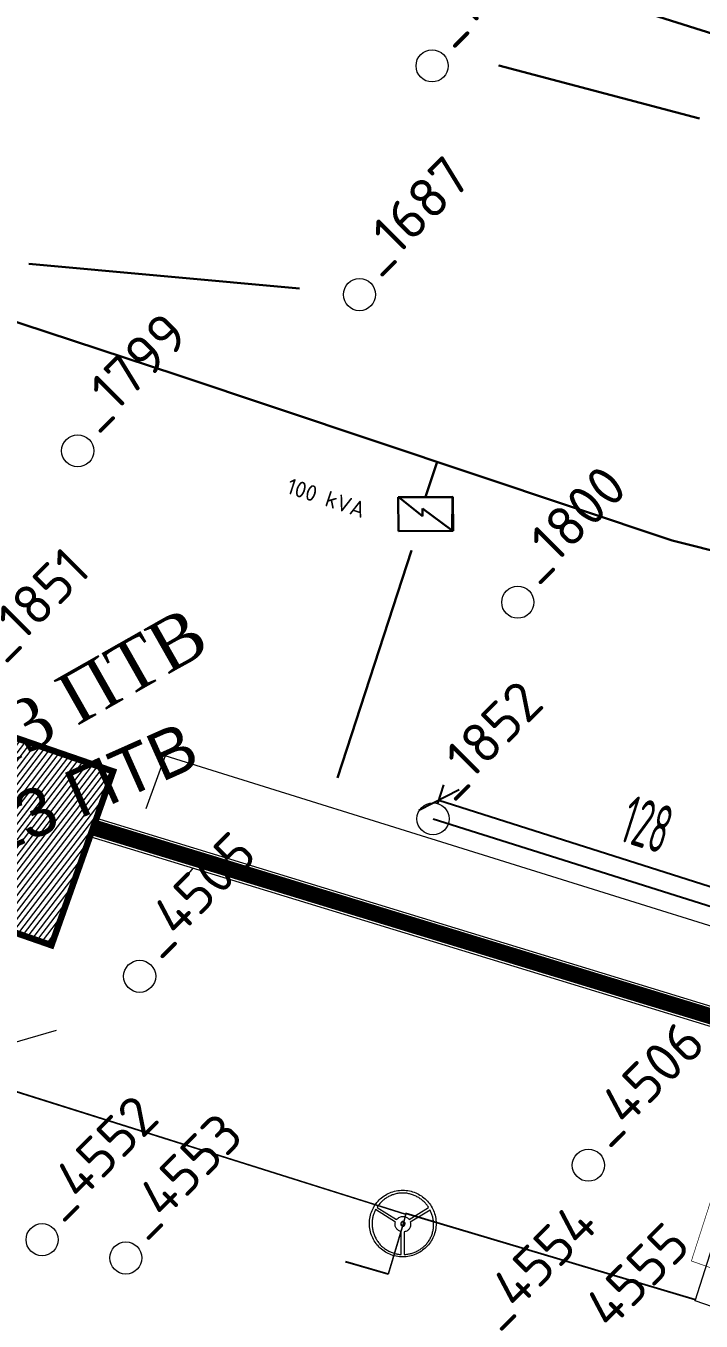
# Model space of a CAD drawing. Header units: millimetres. Extents: x 519 to 9564855, y -810 to 5021775.
# Drawn here: x 9534478.9 to 9534689.2, y 4998457.5 to 4998861.3 of the extents above; entities that cross this region are included whole.
import ezdxf

# ---------------------------------------------------------------- set-up
doc = ezdxf.new("R2010")
doc.units = ezdxf.units.MM
doc.header["$LTSCALE"] = 2
doc.header["$MEASUREMENT"] = 0
doc.header["$PDMODE"] = 2
doc.header["$PDSIZE"] = 5
doc.linetypes.add('92051501$0$GROUND2', pattern=[35, 25, -10])
doc.linetypes.add('НЕПРЕРЫВНАЯ_ЛИНИЯ', pattern=[0])
for name, color, linetype in [('0_ANNOT_Dimensions', 7, 'Continuous'), ('COMPOUND', 3, 'Continuous'), ('OilColl&Flowlines', 3, 'Continuous'), ('OLD WELLS(dr.bfr2000)', 24, 'Continuous'), ('ROAD_FIELD', 255, '92051501$0$GROUND2'), ('ROAD_GROUND', 9, 'Continuous'), ('Скважины на 2015 год', 7, 'Continuous'), ('Сущ. Нефтепровод', 3, 'НЕФТЬ')]:
    doc.layers.add(name, color=color, linetype=linetype)
for name, color, linetype, lineweight in [('SteamInjInfrastructure', 25, 'Continuous', 100), ('Электро', 1, 'Continuous', 30), ('Электроснаб', 1, 'Continuous', 18), ('Электроснабжене', 1, 'Continuous', 18)]:
    doc.layers.add(name, color=color, linetype=linetype, lineweight=lineweight)
doc.styles.add('92051501$0$STANDARD', font='simplex.shx')
doc.styles.add('Arial', font='arial.ttf', dxfattribs={"height": 30})
doc.styles.add('Elect', font='isocpeur.ttf')
doc.styles.get("Standard").update_dxf_attribs({"font": 'isocpeur.ttf', "width": 0.5})
doc.linetypes.add('STM_LINE', pattern='A,0.5,-0.2,["S",92051501$0$STANDARD,S=0.1,R=0,X=-0.1,Y=-0.05],-0.05', length=0.75)
doc.linetypes.add('WTR_LINE', pattern='A,0.5,-0.2,["W",92051501$0$STANDARD,S=0.1,R=0,X=-0.1,Y=-0.05],-0.05', length=0.75)
doc.linetypes.add('НЕФТЬ', pattern='A,20,-1.5,[1,MG,S=1,R=0,X=0,Y=-1.3],-3.5', length=25)
doc.dimstyles.new('ISO-25', dxfattribs={"dimtxt": 15, "dimasz": 10, "dimexe": 5, "dimexo": 5, "dimgap": 5, "dimtad": 1, "dimtxsty": 'Standard', "dimblk": 'OBLIQUE', "dimcen": 50, "dimadec": 0, "dimazin": 0, "dimtfac": 1, "dimtmove": 0, "dimatfit": 3, "dimfxl": 0, "dimarcsym": 0})

# ---------------------------------------------------------------- blocks, each defined once
blk = doc.blocks.new('_Oblique')
at = {"color": 0, "linetype": 'ByBlock', "lineweight": -2}
blk.add_line((-0.5, -0.5), (0.5, 0.5), dxfattribs=at)
blk = doc.blocks.new('*D112')
at = {"layer": '0_ANNOT_Dimensions', "color": 0, "lineweight": -2, "transparency": 16777216}
for p, q in [((9534607.22, 4998618.86), (9534609.09, 4998624.7)), ((9534607.56, 4998619.94), (9534729.5, 4998581)), ((9534729.15, 4998579.93), (9534731.02, 4998585.77))]:
    blk.add_line(p, q, dxfattribs=at)
at = {"layer": 'DEFPOINTS', "color": 0, "linetype": 'ByBlock', "lineweight": 25, "transparency": 16777216}
for p in [(9534605.7, 4998614.1), (9534729.5, 4998581), (9534727.63, 4998575.16)]:
    blk.add_point(p, dxfattribs=at)
at = {"layer": '0_ANNOT_Dimensions', "color": 0, "linetype": 'ByBlock', "lineweight": -2, "transparency": 16777216, "xscale": 10, "yscale": 10, "zscale": 10}
for p, rotation in [((9534607.56, 4998619.94), 162.2905505311293), ((9534729.5, 4998581), 342.2905505311293)]:
    blk.add_blockref('_Oblique', p, dxfattribs=dict(at, rotation=rotation))
at = {"layer": '0_ANNOT_Dimensions', "color": 0, "linetype": 'ByBlock', "lineweight": 25, "transparency": 16777216, "insert": (9534672.33, 4998612.38), "char_height": 15, "attachment_point": 5, "rotation": 342.2906, "bg_fill": 3, "box_fill_scale": 1.25, "bg_fill_color": 256, "bg_fill_true_color": 13158600, "bg_fill_transparency": 0}
blk.add_mtext('128', dxfattribs=at)

msp = doc.modelspace()

# ---------------------------------------------------------------- hatches: boundary and pattern name
at = {"layer": 'Скважины на 2015 год', "linetype": 'ByBlock', "lineweight": 0, "ltscale": 5}
h = msp.add_hatch(dxfattribs=at)
h.set_pattern_fill('ANSI31', color=5, scale=12, angle=7.5725136, style=0)
h.set_pattern_definition([(52.572513574, (750066.3257, -1214104.0962), (-1.19118473032, 0.9116353099), [])])
h.paths.add_polyline_path([(9534403.14153, 4998605.03822), (9534487.10983, 4998575.40235), (9534505.73475, 4998628.17296), (9534421.76645, 4998657.80883)])
h.paths.add_polyline_path([(9534424.59073, 4998592.68636), (9534529.81147, 4998652.39304), (9534512.95127, 4998682.10566), (9534407.73054, 4998622.39899)], flags=9)

# ---------------------------------------------------------------- linework, layer by layer
at = {"color": 5, "linetype": 'WTR_LINE', "lineweight": 0, "ltscale": 20, "const_width": 0.2}
msp.add_lwpolyline([(9534969.44, 4998377.69), (9534874.71, 4998409.85), (9534780.3, 4998443.01), (9534686.19, 4998476.27), (9534716.9, 4998571.67), (9534747.56, 4998666.89), (9534778.22, 4998762.12), (9534808.88, 4998857.34), (9534839.54, 4998952.57), (9534868.6, 4999045.64), (9534899.11, 4999143.64), (9534928.85, 4999239.19), (9534958.59, 4999334.74), (9534988.33, 4999430.29), (9534996.21226, 4999455.61449), (9534996.21226, 4999455.61449)], dxfattribs=at)
at = {"layer": 'COMPOUND', "lineweight": 0, "const_width": 2, "elevation": 0}
msp.add_lwpolyline([(9534506.02328, 4998628.8873), (9534486.8213, 4998574.688), (9534402.27571, 4998604.12287), (9534421.77767, 4998657.92216), (9534506.02328, 4998628.8873)], dxfattribs=at)
at = {"layer": 'OilColl&Flowlines', "lineweight": 0}
msp.add_lwpolyline([(9534915.94496, 4998498.85511), (9534920.71318, 4998507.06766), (9534839.712, 4998533.817), (9534839.715, 4998534.628), (9534522.248, 4998633.73), (9534516.2133, 4998617.23205)], dxfattribs=at)
at = {"layer": 'OLD WELLS(dr.bfr2000)', "lineweight": 0}
for centre in [(9534605.4, 4998848.8), (9534582.8, 4998777.5), (9534495, 4998728.8), (9534632.1, 4998681.6), (9534605.7, 4998614.1), (9534514.3, 4998565), (9534654.1, 4998506.1), (9534483.9, 4998482.9), (9534510, 4998477.2)]:
    msp.add_circle(centre, 5, dxfattribs=at)
at = {"layer": 'ROAD_FIELD', "color": 9, "lineweight": 0, "flags": 128}
msp.add_lwpolyline([(9534324.83782, 4998695.22615), (9534304.677, 4998652.287), (9534308.22196, 4998618.99542), (9534360.33105, 4998612.95758), (9534403.37769, 4998605.41036), (9534432.07545, 4998572.95729), (9534456.99718, 4998538.99473), (9534488.37818, 4998548.26047)], dxfattribs=at)
at = {"layer": 'ROAD_FIELD', "lineweight": 0, "flags": 128}
msp.add_lwpolyline([(9534527.42576, 4998594.39347), (9534530.98833, 4998598.75934)], dxfattribs=at)
at = {"layer": 'ROAD_GROUND', "lineweight": 0}
for points in [[(9534500.537, 4998614.355), (9534805.8618, 4998520.89779)], [(9534498.78088, 4998608.61775), (9534798.27229, 4998516.94609)]]:
    msp.add_lwpolyline(points, dxfattribs=at)
at = {"layer": 'ROAD_GROUND', "color": 8, "lineweight": 0, "const_width": 5}
msp.add_lwpolyline([(9534499.65894, 4998611.48638), (9534804.98374, 4998518.02916)], dxfattribs=at)
at = {"layer": 'SteamInjInfrastructure', "color": 6, "linetype": 'STM_LINE', "lineweight": 0, "ltscale": 15}
for p, q in [((9534687.38535, 4998463.85208, 0), (9534860.60529, 4999009.64575, 0)), ((9534597.16993, 4998490.90655), (9534321.12, 4998577.889)), ((9534597.11927, 4998490.70693, 0), (9534321.07251, 4998577.69946, 0)), ((9534590.87401, 4998496.81882), (9534591.31025, 4998497.0681)), ((9534591.31025, 4998497.0681), (9534591.75688, 4998497.29661)), ((9534591.75688, 4998497.29661), (9534592.22428, 4998497.50434)), ((9534592.22428, 4998497.50434), (9534592.69168, 4998497.69131)), ((9534592.69168, 4998497.69131), (9534593.17986, 4998497.85749)), ((9534593.17986, 4998497.85749), (9534593.66803, 4998497.99252)), ((9534593.52412, 4998497.02441, 0), (9534593.24367, 4998496.93094, 0)), ((9534593.82534, 4998497.11788, 0), (9534593.52412, 4998497.02441, 0)), ((9534593.66803, 4998497.99252), (9534594.17698, 4998498.11716)), ((9534594.11617, 4998497.19058, 0), (9534593.82534, 4998497.11788, 0)), ((9534594.41738, 4998497.25288, 0), (9534594.11617, 4998497.19058, 0)), ((9534594.17698, 4998498.11716), (9534594.68593, 4998498.20025)), ((9534594.7186, 4998497.30481, 0), (9534594.41738, 4998497.25288, 0)), ((9534594.68593, 4998498.20025), (9534595.20527, 4998498.27296)), ((9534595.01982, 4998497.35673, 0), (9534594.7186, 4998497.30481, 0)), ((9534595.33142, 4998497.38788, 0), (9534595.01982, 4998497.35673, 0)), ((9534595.20527, 4998498.27296), (9534595.73499, 4998498.31451)), ((9534595.64302, 4998497.41903, 0), (9534595.33142, 4998497.38788, 0)), ((9534595.95462, 4998497.4294, 0), (9534595.64302, 4998497.41903, 0)), ((9534595.73499, 4998498.31451), (9534596.2751, 4998498.3249)), ((9534596.26622, 4998497.43978, 0), (9534595.95462, 4998497.4294, 0)), ((9534596.57783, 4998497.42938, 0), (9534596.26622, 4998497.43978, 0)), ((9534596.2751, 4998498.3249), (9534596.80482, 4998498.31451)), ((9534596.88943, 4998497.41898, 0), (9534596.57783, 4998497.42938, 0)), ((9534596.80482, 4998498.31451), (9534597.32415, 4998498.27296)), ((9534597.20103, 4998497.38781, 0), (9534596.88943, 4998497.41898, 0)), ((9534597.50224, 4998497.35664, 0), (9534597.20103, 4998497.38781, 0)), ((9534597.32415, 4998498.27296), (9534597.84349, 4998498.20025)), ((9534597.81384, 4998497.30469, 0), (9534597.50224, 4998497.35664, 0)), ((9534598.11505, 4998497.24236, 0), (9534597.81384, 4998497.30469, 0)), ((9534597.84349, 4998498.20025), (9534598.35244, 4998498.11716)), ((9534598.41626, 4998497.18003, 0), (9534598.11505, 4998497.24236, 0)), ((9534598.35244, 4998498.11716), (9534598.851, 4998497.99252)), ((9534598.71748, 4998497.09693, 0), (9534598.41626, 4998497.18003, 0)), ((9534599.0083, 4998497.01382, 0), (9534598.71748, 4998497.09693, 0)), ((9534598.851, 4998497.99252), (9534599.33918, 4998497.85749)), ((9534599.29913, 4998496.92033, 0), (9534599.0083, 4998497.01382, 0)), ((9534599.33918, 4998497.85749), (9534599.82735, 4998497.69131)), ((9534599.82735, 4998497.69131), (9534600.29475, 4998497.50434)), ((9534600.29475, 4998497.50434), (9534600.75177, 4998497.29661)), ((9534600.75177, 4998497.29661), (9534601.1984, 4998497.0681)), ((9534601.1984, 4998497.0681), (9534601.63464, 4998496.81882)), ((9534587.13479, 4998492.88226), (9534587.38407, 4998493.3185)), ((9534587.38407, 4998493.3185), (9534587.65413, 4998493.74436)), ((9534587.65413, 4998493.74436), (9534587.94495, 4998494.14944)), ((9534587.94495, 4998494.14944), (9534588.24617, 4998494.54413)), ((9534588.24617, 4998494.54413), (9534588.57854, 4998494.91805)), ((9534588.4241, 4998493.22306, 0), (9534588.26829, 4998492.97378, 0)), ((9534588.26829, 4998492.97378, 0), (9534594.35477, 4998489.16164, 0)), ((9534588.57991, 4998493.46195, 0), (9534588.4241, 4998493.22306, 0)), ((9534588.57854, 4998494.91805), (9534588.92131, 4998495.28159)), ((9534588.7565, 4998493.69045, 0), (9534588.57991, 4998493.46195, 0)), ((9534588.93308, 4998493.91895, 0), (9534588.7565, 4998493.69045, 0)), ((9534588.92131, 4998495.28159), (9534589.28484, 4998495.62435)), ((9534589.12005, 4998494.14745, 0), (9534588.93308, 4998493.91895, 0)), ((9534589.30702, 4998494.36556, 0), (9534589.12005, 4998494.14745, 0)), ((9534589.28484, 4998495.62435), (9534589.65876, 4998495.94634)), ((9534589.50437, 4998494.57329, 0), (9534589.30702, 4998494.36556, 0)), ((9534589.71211, 4998494.78102, 0), (9534589.50437, 4998494.57329, 0)), ((9534589.65876, 4998495.94634), (9534590.05346, 4998496.25794)), ((9534589.93024, 4998494.98875, 0), (9534589.71211, 4998494.78102, 0)), ((9534590.14837, 4998495.1757, 0), (9534589.93024, 4998494.98875, 0)), ((9534590.05346, 4998496.25794), (9534590.45854, 4998496.54877)), ((9534590.37688, 4998495.36265, 0), (9534590.14837, 4998495.1757, 0)), ((9534590.6054, 4998495.5496, 0), (9534590.37688, 4998495.36265, 0)), ((9534590.45854, 4998496.54877), (9534590.87401, 4998496.81882)), ((9534590.8443, 4998495.71578, 0), (9534590.6054, 4998495.5496, 0)), ((9534591.09359, 4998495.88196, 0), (9534590.8443, 4998495.71578, 0)), ((9534591.34287, 4998496.04814, 0), (9534591.09359, 4998495.88196, 0)), ((9534591.60255, 4998496.19354, 0), (9534591.34287, 4998496.04814, 0)), ((9534591.86222, 4998496.33895, 0), (9534591.60255, 4998496.19354, 0)), ((9534592.13228, 4998496.47396, 0), (9534591.86222, 4998496.33895, 0)), ((9534592.40234, 4998496.59859, 0), (9534592.13228, 4998496.47396, 0)), ((9534592.6724, 4998496.72323, 0), (9534592.40234, 4998496.59859, 0)), ((9534592.95284, 4998496.83747, 0), (9534592.6724, 4998496.72323, 0)), ((9534593.24367, 4998496.93094, 0), (9534592.95284, 4998496.83747, 0)), ((9534598.24978, 4998489.1615, 0), (9534604.33654, 4998492.9732, 0)), ((9534599.58995, 4998496.81645, 0), (9534599.29913, 4998496.92033, 0)), ((9534599.87039, 4998496.70219, 0), (9534599.58995, 4998496.81645, 0)), ((9534600.15082, 4998496.57754, 0), (9534599.87039, 4998496.70219, 0)), ((9534600.43126, 4998496.45289, 0), (9534600.15082, 4998496.57754, 0)), ((9534600.70131, 4998496.30746, 0), (9534600.43126, 4998496.45289, 0)), ((9534600.97136, 4998496.16204, 0), (9534600.70131, 4998496.30746, 0)), ((9534601.23102, 4998496.01662, 0), (9534600.97136, 4998496.16204, 0)), ((9534601.49068, 4998495.85042, 0), (9534601.23102, 4998496.01662, 0)), ((9534601.73996, 4998495.68422, 0), (9534601.49068, 4998495.85042, 0)), ((9534601.63464, 4998496.81882), (9534602.06049, 4998496.54877)), ((9534601.97885, 4998495.50764, 0), (9534601.73996, 4998495.68422, 0)), ((9534602.21773, 4998495.33106, 0), (9534601.97885, 4998495.50764, 0)), ((9534602.06049, 4998496.54877), (9534602.46558, 4998496.25794)), ((9534602.45662, 4998495.14409, 0), (9534602.21773, 4998495.33106, 0)), ((9534602.67473, 4998494.94673, 0), (9534602.45662, 4998495.14409, 0)), ((9534602.46558, 4998496.25794), (9534602.86027, 4998495.94634)), ((9534602.89285, 4998494.74938, 0), (9534602.67473, 4998494.94673, 0)), ((9534602.86027, 4998495.94634), (9534603.23419, 4998495.62435)), ((9534603.10058, 4998494.54164, 0), (9534602.89285, 4998494.74938, 0)), ((9534603.3083, 4998494.33389, 0), (9534603.10058, 4998494.54164, 0)), ((9534603.23419, 4998495.62435), (9534603.59773, 4998495.28159)), ((9534603.49525, 4998494.11577, 0), (9534603.3083, 4998494.33389, 0)), ((9534603.68221, 4998493.89764, 0), (9534603.49525, 4998494.11577, 0)), ((9534603.59773, 4998495.28159), (9534603.94049, 4998494.91805)), ((9534603.85877, 4998493.66912, 0), (9534603.68221, 4998493.89764, 0)), ((9534604.02495, 4998493.44061, 0), (9534603.85877, 4998493.66912, 0)), ((9534603.94049, 4998494.91805), (9534604.27286, 4998494.54413)), ((9534604.19113, 4998493.2121, 0), (9534604.02495, 4998493.44061, 0)), ((9534604.33654, 4998492.9732, 0), (9534604.19113, 4998493.2121, 0)), ((9534604.27286, 4998494.54413), (9534604.58447, 4998494.14944)), ((9534604.58447, 4998494.14944), (9534604.87529, 4998493.74436)), ((9534604.87529, 4998493.74436), (9534605.14535, 4998493.3185)), ((9534605.14535, 4998493.3185), (9534605.39463, 4998492.88226)), ((9534585.89877, 4998488.46791), (9534585.94032, 4998488.99763)), ((9534585.94032, 4998488.99763), (9534586.00264, 4998489.51696)), ((9534586.00264, 4998489.51696), (9534586.09612, 4998490.02591)), ((9534586.09612, 4998490.02591), (9534586.21037, 4998490.52448)), ((9534586.21037, 4998490.52448), (9534586.35579, 4998491.02304)), ((9534586.35579, 4998491.02304), (9534586.51159, 4998491.50083)), ((9534586.51159, 4998491.50083), (9534586.69855, 4998491.97861)), ((9534586.69855, 4998491.97861), (9534586.90628, 4998492.43563)), ((9534586.76208, 4998489.00612, 0), (9534586.73091, 4998488.7049, 0)), ((9534586.79325, 4998489.29694, 0), (9534586.76208, 4998489.00612, 0)), ((9534586.84519, 4998489.58777, 0), (9534586.79325, 4998489.29694, 0)), ((9534586.89714, 4998489.87859, 0), (9534586.84519, 4998489.58777, 0)), ((9534586.95947, 4998490.15903, 0), (9534586.89714, 4998489.87859, 0)), ((9534586.90628, 4998492.43563), (9534587.13479, 4998492.88226)), ((9534587.03218, 4998490.44986, 0), (9534586.95947, 4998490.15903, 0)), ((9534587.11529, 4998490.71991, 0), (9534587.03218, 4998490.44986, 0)), ((9534587.20878, 4998491.00035, 0), (9534587.11529, 4998490.71991, 0)), ((9534587.31266, 4998491.2704, 0), (9534587.20878, 4998491.00035, 0)), ((9534587.41653, 4998491.53006, 0), (9534587.31266, 4998491.2704, 0)), ((9534587.5308, 4998491.78973, 0), (9534587.41653, 4998491.53006, 0)), ((9534587.65544, 4998492.039, 0), (9534587.5308, 4998491.78973, 0)), ((9534587.79048, 4998492.28828, 0), (9534587.65544, 4998492.039, 0)), ((9534593.99121, 4998488.39304, 0), (9534587.79048, 4998492.28828, 0)), ((9534594.35477, 4998489.16164, 0), (9534594.56251, 4998489.41091, 0)), ((9534594.56251, 4998489.41091, 0), (9534594.80141, 4998489.62902, 0)), ((9534594.80141, 4998489.62902, 0), (9534595.06109, 4998489.80559, 0)), ((9534595.06109, 4998489.80559, 0), (9534595.32076, 4998489.94061, 0)), ((9534595.32076, 4998489.94061, 0), (9534595.60121, 4998490.03408, 0)), ((9534595.60121, 4998490.03408, 0), (9534595.89204, 4998490.10677, 0)), ((9534595.89204, 4998490.10677, 0), (9534596.18286, 4998490.13792, 0)), ((9534596.18286, 4998490.13792, 0), (9534596.47369, 4998490.13791, 0)), ((9534597.19135, 4998491.00437, 0), (9534596.39123, 4998487.7024, 0)), ((9534597.242, 4998491.204), (9534596.442, 4998487.902)), ((9534596.47369, 4998490.13791, 0), (9534596.75413, 4998490.10674, 0)), ((9534596.75413, 4998490.10674, 0), (9534597.03457, 4998490.04441, 0)), ((9534597.03457, 4998490.04441, 0), (9534597.29424, 4998489.96131, 0)), ((9534687.44486, 4998464.03959, 0), (9534597.19135, 4998491.00437, 0)), ((9534687.4965, 4998464.24251), (9534597.242, 4998491.204)), ((9534597.29424, 4998489.96131, 0), (9534597.53313, 4998489.84705, 0)), ((9534597.53313, 4998489.84705, 0), (9534597.76163, 4998489.71201, 0)), ((9534597.76163, 4998489.71201, 0), (9534597.94858, 4998489.54582, 0)), ((9534597.94858, 4998489.54582, 0), (9534598.11477, 4998489.36924, 0)), ((9534598.11477, 4998489.36924, 0), (9534598.24978, 4998489.1615, 0)), ((9534604.78313, 4998492.07992, 0), (9534598.61329, 4998488.39287, 0)), ((9534604.91815, 4998491.83064, 0), (9534604.78313, 4998492.07992, 0)), ((9534605.04278, 4998491.57097, 0), (9534604.91815, 4998491.83064, 0)), ((9534605.15702, 4998491.30091, 0), (9534605.04278, 4998491.57097, 0)), ((9534605.27127, 4998491.04123, 0), (9534605.15702, 4998491.30091, 0)), ((9534605.36474, 4998490.77118, 0), (9534605.27127, 4998491.04123, 0)), ((9534605.45821, 4998490.49073, 0), (9534605.36474, 4998490.77118, 0)), ((9534605.39463, 4998492.88226), (9534605.62314, 4998492.43563)), ((9534605.54129, 4998490.21029, 0), (9534605.45821, 4998490.49073, 0)), ((9534605.61399, 4998489.92984, 0), (9534605.54129, 4998490.21029, 0)), ((9534605.68669, 4998489.6494, 0), (9534605.61399, 4998489.92984, 0)), ((9534605.62314, 4998492.43563), (9534605.84126, 4998491.97861)), ((9534605.73861, 4998489.35857, 0), (9534605.68669, 4998489.6494, 0)), ((9534605.79053, 4998489.07813, 0), (9534605.73861, 4998489.35857, 0)), ((9534605.82168, 4998488.7873, 0), (9534605.79053, 4998489.07813, 0)), ((9534605.84126, 4998491.97861), (9534606.02822, 4998491.50083)), ((9534606.02822, 4998491.50083), (9534606.19441, 4998491.02304)), ((9534606.19441, 4998491.02304), (9534606.32943, 4998490.52448)), ((9534606.32943, 4998490.52448), (9534606.44369, 4998490.02591)), ((9534606.44369, 4998490.02591), (9534606.53717, 4998489.51696)), ((9534606.53717, 4998489.51696), (9534606.60987, 4998488.99763)), ((9534606.60987, 4998488.99763), (9534606.65142, 4998488.46791)), ((9534585.88839, 4998487.93818), (9534585.89877, 4998488.46791)), ((9534585.89877, 4998487.39808), (9534585.88839, 4998487.93818)), ((9534585.94032, 4998486.86835), (9534585.89877, 4998487.39808)), ((9534586.00264, 4998486.34902), (9534585.94032, 4998486.86835)), ((9534586.09612, 4998485.84007), (9534586.00264, 4998486.34902)), ((9534586.21037, 4998485.34151), (9534586.09612, 4998485.84007)), ((9534586.35579, 4998484.84294), (9534586.21037, 4998485.34151)), ((9534586.69972, 4998488.10247, 0), (9534586.69971, 4998487.80126, 0)), ((9534586.69971, 4998487.80126, 0), (9534586.71009, 4998487.50004, 0)), ((9534586.71012, 4998488.40369, 0), (9534586.69972, 4998488.10247, 0)), ((9534586.71009, 4998487.50004, 0), (9534586.73085, 4998487.19883, 0)), ((9534586.73091, 4998488.7049, 0), (9534586.71012, 4998488.40369, 0)), ((9534586.73085, 4998487.19883, 0), (9534586.75161, 4998486.88723, 0)), ((9534586.75161, 4998486.88723, 0), (9534586.79315, 4998486.58601, 0)), ((9534586.79315, 4998486.58601, 0), (9534586.83468, 4998486.2848, 0)), ((9534586.83468, 4998486.2848, 0), (9534586.89699, 4998485.98358, 0)), ((9534586.89699, 4998485.98358, 0), (9534586.9593, 4998485.68236, 0)), ((9534586.9593, 4998485.68236, 0), (9534587.032, 4998485.38114, 0)), ((9534587.032, 4998485.38114, 0), (9534587.11508, 4998485.07993, 0)), ((9534587.11508, 4998485.07993, 0), (9534587.20855, 4998484.78909, 0)), ((9534593.86654, 4998487.63481, 0), (9534593.87693, 4998487.88409, 0)), ((9534593.8873, 4998487.38553, 0), (9534593.86654, 4998487.63481, 0)), ((9534593.87693, 4998487.88409, 0), (9534593.91849, 4998488.13337, 0)), ((9534593.93923, 4998487.14663, 0), (9534593.8873, 4998487.38553, 0)), ((9534593.91849, 4998488.13337, 0), (9534593.99121, 4998488.39304, 0)), ((9534594.01192, 4998486.91812, 0), (9534593.93923, 4998487.14663, 0)), ((9534594.11578, 4998486.7, 0), (9534594.01192, 4998486.91812, 0)), ((9534594.24042, 4998486.49226, 0), (9534594.11578, 4998486.7, 0)), ((9534594.37544, 4998486.29491, 0), (9534594.24042, 4998486.49226, 0)), ((9534594.54162, 4998486.10794, 0), (9534594.37544, 4998486.29491, 0)), ((9534594.71819, 4998485.94175, 0), (9534594.54162, 4998486.10794, 0)), ((9534594.91553, 4998485.78594, 0), (9534594.71819, 4998485.94175, 0)), ((9534595.12326, 4998485.6509, 0), (9534594.91553, 4998485.78594, 0)), ((9534595.35176, 4998485.52625, 0), (9534595.12326, 4998485.6509, 0)), ((9534595.58026, 4998485.43276, 0), (9534595.35176, 4998485.52625, 0)), ((9534595.81916, 4998485.34966, 0), (9534595.58026, 4998485.43276, 0)), ((9534595.66345, 4998487.87364, 0), (9534595.65305, 4998487.73861, 0)), ((9534595.65305, 4998487.73861, 0), (9534595.66344, 4998487.60358, 0)), ((9534595.66344, 4998487.60358, 0), (9534595.70498, 4998487.48933, 0)), ((9534595.705, 4998487.99828, 0), (9534595.66345, 4998487.87364, 0)), ((9534595.71421, 4998488.07321), (9534595.70383, 4998487.93818)), ((9534595.70383, 4998487.93818), (9534595.71421, 4998487.80316)), ((9534595.70498, 4998487.48933, 0), (9534595.7673, 4998487.37507, 0)), ((9534595.76732, 4998488.10214, 0), (9534595.705, 4998487.99828, 0)), ((9534595.75576, 4998488.19785), (9534595.71421, 4998488.07321)), ((9534595.71421, 4998487.80316), (9534595.75576, 4998487.6889)), ((9534595.81808, 4998488.30172), (9534595.75576, 4998488.19785)), ((9534595.75576, 4998487.6889), (9534595.81808, 4998487.57465)), ((9534595.7673, 4998487.37507, 0), (9534595.84, 4998487.28159, 0)), ((9534595.84003, 4998488.20601, 0), (9534595.76732, 4998488.10214, 0)), ((9534595.89079, 4998488.40559), (9534595.81808, 4998488.30172)), ((9534595.81808, 4998487.57465), (9534595.89079, 4998487.48117)), ((9534595.8189, 4998478.2867, 0), (9534595.81916, 4998485.34966, 0)), ((9534595.84, 4998487.28159, 0), (9534595.94386, 4998487.19849, 0)), ((9534595.9439, 4998488.27871, 0), (9534595.84003, 4998488.20601, 0)), ((9534595.99466, 4998488.47829), (9534595.89079, 4998488.40559)), ((9534595.89079, 4998487.48117), (9534595.99466, 4998487.39808)), ((9534595.94386, 4998487.19849, 0), (9534596.04773, 4998487.14656, 0)), ((9534596.04777, 4998488.34103, 0), (9534595.9439, 4998488.27871, 0)), ((9534596.09852, 4998488.54061), (9534595.99466, 4998488.47829)), ((9534595.99466, 4998487.39808), (9534596.09852, 4998487.34614)), ((9534596.04773, 4998487.14656, 0), (9534596.17237, 4998487.105, 0)), ((9534596.17241, 4998488.38257, 0), (9534596.04777, 4998488.34103, 0)), ((9534596.22316, 4998488.58216), (9534596.09852, 4998488.54061)), ((9534596.09852, 4998487.34614), (9534596.22316, 4998487.3046)), ((9534596.17237, 4998487.105, 0), (9534596.30739, 4998487.09461, 0)), ((9534596.30744, 4998488.39295, 0), (9534596.17241, 4998488.38257, 0)), ((9534596.35819, 4998488.59255), (9534596.22316, 4998488.58216)), ((9534596.22316, 4998487.3046), (9534596.35819, 4998487.29421)), ((9534596.30739, 4998487.09461, 0), (9534596.44242, 4998487.10499, 0)), ((9534596.44247, 4998488.38256, 0), (9534596.30744, 4998488.39295, 0)), ((9534596.49322, 4998488.58216), (9534596.35819, 4998488.59255)), ((9534596.35819, 4998487.29421), (9534596.49322, 4998487.3046)), ((9534596.44242, 4998487.10499, 0), (9534596.55668, 4998487.14654, 0)), ((9534596.55672, 4998488.34101, 0), (9534596.44247, 4998488.38256, 0)), ((9534596.60747, 4998488.54061), (9534596.49322, 4998488.58216)), ((9534596.49322, 4998487.3046), (9534596.60747, 4998487.34614)), ((9534596.55668, 4998487.14654, 0), (9534596.67093, 4998487.19847, 0)), ((9534596.67097, 4998488.27868, 0), (9534596.55672, 4998488.34101, 0)), ((9534596.72173, 4998488.47829), (9534596.60747, 4998488.54061)), ((9534596.60747, 4998487.34614), (9534596.72173, 4998487.39808)), ((9534596.67093, 4998487.19847, 0), (9534596.76442, 4998487.28156, 0)), ((9534596.76445, 4998488.20597, 0), (9534596.67097, 4998488.27868, 0)), ((9534596.71241, 4998485.34963, 0), (9534596.71215, 4998478.28667, 0)), ((9534596.99286, 4998485.41194, 0), (9534596.71241, 4998485.34963, 0)), ((9534596.81521, 4998488.40559), (9534596.72173, 4998488.47829)), ((9534596.72173, 4998487.39808), (9534596.81521, 4998487.48117)), ((9534596.76442, 4998487.28156, 0), (9534596.84751, 4998487.37503, 0)), ((9534596.84754, 4998488.1021, 0), (9534596.76445, 4998488.20597, 0)), ((9534596.8983, 4998488.30172), (9534596.81521, 4998488.40559)), ((9534596.81521, 4998487.48117), (9534596.8983, 4998487.57465)), ((9534596.84751, 4998487.37503, 0), (9534596.89945, 4998487.48929, 0)), ((9534596.89947, 4998487.99823, 0), (9534596.84754, 4998488.1021, 0)), ((9534596.95023, 4998488.19785), (9534596.8983, 4998488.30172)), ((9534596.8983, 4998487.57465), (9534596.95023, 4998487.6889)), ((9534596.89945, 4998487.48929, 0), (9534596.941, 4998487.60354, 0)), ((9534596.94101, 4998487.87359, 0), (9534596.89947, 4998487.99823, 0)), ((9534596.941, 4998487.60354, 0), (9534596.95139, 4998487.73856, 0)), ((9534596.95139, 4998487.73856, 0), (9534596.94101, 4998487.87359, 0)), ((9534596.99178, 4998488.07321), (9534596.95023, 4998488.19785)), ((9534596.95023, 4998487.6889), (9534596.99178, 4998487.80316)), ((9534597.00217, 4998487.93818), (9534596.99178, 4998488.07321)), ((9534596.99178, 4998487.80316), (9534597.00217, 4998487.93818)), ((9534597.25253, 4998485.50541, 0), (9534596.99286, 4998485.41194, 0)), ((9534597.49142, 4998485.60927, 0), (9534597.25253, 4998485.50541, 0)), ((9534597.70955, 4998485.7339, 0), (9534597.49142, 4998485.60927, 0)), ((9534597.9069, 4998485.8897, 0), (9534597.70955, 4998485.7339, 0)), ((9534598.08348, 4998486.04549, 0), (9534597.9069, 4998485.8897, 0)), ((9534598.24968, 4998486.23244, 0), (9534598.08348, 4998486.04549, 0)), ((9534598.38471, 4998486.42979, 0), (9534598.24968, 4998486.23244, 0)), ((9534598.48859, 4998486.63752, 0), (9534598.38471, 4998486.42979, 0)), ((9534598.58208, 4998486.85564, 0), (9534598.48859, 4998486.63752, 0)), ((9534598.6444, 4998487.09453, 0), (9534598.58208, 4998486.85564, 0)), ((9534598.61329, 4998488.39287, 0), (9534598.6756, 4998488.12281, 0)), ((9534598.68596, 4998487.34381, 0), (9534598.6444, 4998487.09453, 0)), ((9534598.6756, 4998488.12281, 0), (9534598.70675, 4998487.85275, 0)), ((9534598.70674, 4998487.59309, 0), (9534598.68596, 4998487.34381, 0)), ((9534598.70675, 4998487.85275, 0), (9534598.70674, 4998487.59309, 0)), ((9534605.39568, 4998484.63263, 0), (9534605.48917, 4998484.92346, 0)), ((9534605.48917, 4998484.92346, 0), (9534605.57227, 4998485.21428, 0)), ((9534605.57227, 4998485.21428, 0), (9534605.64499, 4998485.51549, 0)), ((9534605.64499, 4998485.51549, 0), (9534605.71771, 4998485.8167, 0)), ((9534605.71771, 4998485.8167, 0), (9534605.76965, 4998486.10753, 0)), ((9534605.76965, 4998486.10753, 0), (9534605.81121, 4998486.40874, 0)), ((9534605.81121, 4998486.40874, 0), (9534605.84238, 4998486.70996, 0)), ((9534605.85283, 4998488.48608, 0), (9534605.82168, 4998488.7873, 0)), ((9534605.84238, 4998486.70996, 0), (9534605.87355, 4998487.01117, 0)), ((9534605.87359, 4998488.19525, 0), (9534605.85283, 4998488.48608, 0)), ((9534605.87355, 4998487.01117, 0), (9534605.88395, 4998487.302, 0)), ((9534605.89436, 4998487.90443, 0), (9534605.87359, 4998488.19525, 0)), ((9534605.88395, 4998487.302, 0), (9534605.89435, 4998487.60321, 0)), ((9534605.89435, 4998487.60321, 0), (9534605.89436, 4998487.90443, 0)), ((9534606.32943, 4998485.34151), (9534606.19441, 4998484.84294)), ((9534606.44369, 4998485.84007), (9534606.32943, 4998485.34151)), ((9534606.53717, 4998486.34902), (9534606.44369, 4998485.84007)), ((9534606.60987, 4998486.86835), (9534606.53717, 4998486.34902)), ((9534606.65142, 4998487.39808), (9534606.60987, 4998486.86835)), ((9534606.65142, 4998488.46791), (9534606.66181, 4998487.93818)), ((9534606.66181, 4998487.93818), (9534606.65142, 4998487.39808)), ((9534586.51159, 4998484.35477), (9534586.35579, 4998484.84294)), ((9534586.69855, 4998483.88737), (9534586.51159, 4998484.35477)), ((9534586.90628, 4998483.43035), (9534586.69855, 4998483.88737)), ((9534587.13479, 4998482.98372), (9534586.90628, 4998483.43035)), ((9534587.38407, 4998482.54748), (9534587.13479, 4998482.98372)), ((9534587.20855, 4998484.78909, 0), (9534587.31241, 4998484.49826, 0)), ((9534587.31241, 4998484.49826, 0), (9534587.42665, 4998484.20743, 0)), ((9534587.65413, 4998482.12163), (9534587.38407, 4998482.54748)), ((9534587.42665, 4998484.20743, 0), (9534587.55128, 4998483.9166, 0)), ((9534587.55128, 4998483.9166, 0), (9534587.6863, 4998483.63615, 0)), ((9534587.94495, 4998481.71654), (9534587.65413, 4998482.12163)), ((9534587.6863, 4998483.63615, 0), (9534587.8317, 4998483.35571, 0)), ((9534587.8317, 4998483.35571, 0), (9534587.98749, 4998483.07526, 0)), ((9534588.24617, 4998481.32185), (9534587.94495, 4998481.71654)), ((9534587.98749, 4998483.07526, 0), (9534588.14328, 4998482.8052, 0)), ((9534588.14328, 4998482.8052, 0), (9534588.31985, 4998482.54553, 0)), ((9534588.57854, 4998480.94793), (9534588.24617, 4998481.32185)), ((9534588.31985, 4998482.54553, 0), (9534588.48603, 4998482.28585, 0)), ((9534588.48603, 4998482.28585, 0), (9534588.67298, 4998482.03656, 0)), ((9534588.92131, 4998480.58439), (9534588.57854, 4998480.94793)), ((9534588.67298, 4998482.03656, 0), (9534588.87032, 4998481.79766, 0)), ((9534588.87032, 4998481.79766, 0), (9534589.06765, 4998481.55876, 0)), ((9534589.06765, 4998481.55876, 0), (9534589.26499, 4998481.33025, 0)), ((9534589.26499, 4998481.33025, 0), (9534589.48311, 4998481.11212, 0)), ((9534589.48311, 4998481.11212, 0), (9534589.69083, 4998480.90437, 0)), ((9534589.69083, 4998480.90437, 0), (9534589.91933, 4998480.69663, 0)), ((9534602.86118, 4998480.77925, 0), (9534603.08969, 4998480.98698, 0)), ((9534603.08969, 4998480.98698, 0), (9534603.30782, 4998481.1947, 0)), ((9534603.30782, 4998481.1947, 0), (9534603.51556, 4998481.42321, 0)), ((9534603.51556, 4998481.42321, 0), (9534603.72331, 4998481.65171, 0)), ((9534603.94049, 4998480.94793), (9534603.59773, 4998480.58439)), ((9534603.72331, 4998481.65171, 0), (9534603.92066, 4998481.89059, 0)), ((9534603.92066, 4998481.89059, 0), (9534604.10763, 4998482.12948, 0)), ((9534604.27286, 4998481.32185), (9534603.94049, 4998480.94793)), ((9534604.10763, 4998482.12948, 0), (9534604.2946, 4998482.37875, 0)), ((9534604.58447, 4998481.71654), (9534604.27286, 4998481.32185)), ((9534604.2946, 4998482.37875, 0), (9534604.4608, 4998482.63842, 0)), ((9534604.4608, 4998482.63842, 0), (9534604.627, 4998482.90846, 0)), ((9534604.87529, 4998482.12163), (9534604.58447, 4998481.71654)), ((9534604.627, 4998482.90846, 0), (9534604.78281, 4998483.1889, 0)), ((9534604.78281, 4998483.1889, 0), (9534604.92823, 4998483.46934, 0)), ((9534605.14535, 4998482.54748), (9534604.87529, 4998482.12163)), ((9534604.92823, 4998483.46934, 0), (9534605.06327, 4998483.76016, 0)), ((9534605.06327, 4998483.76016, 0), (9534605.18792, 4998484.0406, 0)), ((9534605.39463, 4998482.98372), (9534605.14535, 4998482.54748)), ((9534605.18792, 4998484.0406, 0), (9534605.2918, 4998484.33142, 0)), ((9534605.2918, 4998484.33142, 0), (9534605.39568, 4998484.63263, 0)), ((9534605.62314, 4998483.43035), (9534605.39463, 4998482.98372)), ((9534605.84126, 4998483.88737), (9534605.62314, 4998483.43035)), ((9534606.02822, 4998484.35477), (9534605.84126, 4998483.88737)), ((9534606.19441, 4998484.84294), (9534606.02822, 4998484.35477)), ((9534589.28484, 4998480.24163), (9534588.92131, 4998480.58439)), ((9534589.65876, 4998479.91964), (9534589.28484, 4998480.24163)), ((9534590.05346, 4998479.60804), (9534589.65876, 4998479.91964)), ((9534589.91933, 4998480.69663, 0), (9534590.14783, 4998480.49928, 0)), ((9534590.45854, 4998479.31721), (9534590.05346, 4998479.60804)), ((9534590.14783, 4998480.49928, 0), (9534590.38672, 4998480.31231, 0)), ((9534590.38672, 4998480.31231, 0), (9534590.62561, 4998480.12534, 0)), ((9534590.87401, 4998479.04716), (9534590.45854, 4998479.31721)), ((9534590.62561, 4998480.12534, 0), (9534590.8645, 4998479.95914, 0)), ((9534590.8645, 4998479.95914, 0), (9534591.11377, 4998479.79294, 0)), ((9534591.31025, 4998478.79788), (9534590.87401, 4998479.04716)), ((9534591.11377, 4998479.79294, 0), (9534591.37343, 4998479.63713, 0)), ((9534591.75688, 4998478.56937), (9534591.31025, 4998478.79788)), ((9534591.37343, 4998479.63713, 0), (9534591.62271, 4998479.48132, 0)), ((9534591.62271, 4998479.48132, 0), (9534591.89276, 4998479.34629, 0)), ((9534592.22428, 4998478.36164), (9534591.75688, 4998478.56937)), ((9534591.89276, 4998479.34629, 0), (9534592.15242, 4998479.21125, 0)), ((9534592.15242, 4998479.21125, 0), (9534592.42247, 4998479.0866, 0)), ((9534592.69168, 4998478.17468), (9534592.22428, 4998478.36164)), ((9534592.42247, 4998479.0866, 0), (9534592.69252, 4998478.97234, 0)), ((9534593.17986, 4998478.01888), (9534592.69168, 4998478.17468)), ((9534592.69252, 4998478.97234, 0), (9534592.97296, 4998478.86846, 0)), ((9534592.97296, 4998478.86846, 0), (9534593.24301, 4998478.76458, 0)), ((9534593.66803, 4998477.87346), (9534593.17986, 4998478.01888)), ((9534593.24301, 4998478.76458, 0), (9534593.52345, 4998478.68148, 0)), ((9534593.52345, 4998478.68148, 0), (9534593.81427, 4998478.59837, 0)), ((9534594.17698, 4998477.75921), (9534593.66803, 4998477.87346)), ((9534593.81427, 4998478.59837, 0), (9534594.09471, 4998478.52566, 0)), ((9534594.09471, 4998478.52566, 0), (9534594.37515, 4998478.46333, 0)), ((9534594.68593, 4998477.66573), (9534594.17698, 4998477.75921)), ((9534594.37515, 4998478.46333, 0), (9534594.66598, 4998478.41138, 0)), ((9534594.66598, 4998478.41138, 0), (9534594.9568, 4998478.35944, 0)), ((9534595.20527, 4998477.60341), (9534594.68593, 4998477.66573)), ((9534594.9568, 4998478.35944, 0), (9534595.23724, 4998478.32827, 0)), ((9534595.73499, 4998477.56186), (9534595.20527, 4998477.60341)), ((9534595.23724, 4998478.32827, 0), (9534595.52807, 4998478.30748, 0)), ((9534595.52807, 4998478.30748, 0), (9534595.8189, 4998478.2867, 0)), ((9534596.2751, 4998477.55147), (9534595.73499, 4998477.56186)), ((9534596.80482, 4998477.56186), (9534596.2751, 4998477.55147)), ((9534596.71215, 4998478.28667, 0), (9534596.9926, 4998478.29704, 0)), ((9534597.32415, 4998477.60341), (9534596.80482, 4998477.56186)), ((9534596.9926, 4998478.29704, 0), (9534597.27304, 4998478.31781, 0)), ((9534597.27304, 4998478.31781, 0), (9534597.55348, 4998478.34896, 0)), ((9534597.84349, 4998477.66573), (9534597.32415, 4998477.60341)), ((9534597.55348, 4998478.34896, 0), (9534597.83392, 4998478.39049, 0)), ((9534597.83392, 4998478.39049, 0), (9534598.11437, 4998478.44242, 0)), ((9534598.35244, 4998477.75921), (9534597.84349, 4998477.66573)), ((9534598.11437, 4998478.44242, 0), (9534598.39481, 4998478.49434, 0)), ((9534598.851, 4998477.87346), (9534598.35244, 4998477.75921)), ((9534598.39481, 4998478.49434, 0), (9534598.67525, 4998478.56704, 0)), ((9534598.67525, 4998478.56704, 0), (9534598.9557, 4998478.63973, 0)), ((9534599.33918, 4998478.01888), (9534598.851, 4998477.87346)), ((9534598.9557, 4998478.63973, 0), (9534599.23614, 4998478.72282, 0)), ((9534599.23614, 4998478.72282, 0), (9534599.51659, 4998478.81629, 0)), ((9534599.82735, 4998478.17468), (9534599.33918, 4998478.01888)), ((9534599.51659, 4998478.81629, 0), (9534599.79703, 4998478.92014, 0)), ((9534599.79703, 4998478.92014, 0), (9534600.06709, 4998479.024, 0)), ((9534600.29475, 4998478.36164), (9534599.82735, 4998478.17468)), ((9534600.06709, 4998479.024, 0), (9534600.33715, 4998479.14863, 0)), ((9534600.75177, 4998478.56937), (9534600.29475, 4998478.36164)), ((9534600.33715, 4998479.14863, 0), (9534600.60721, 4998479.27326, 0)), ((9534600.60721, 4998479.27326, 0), (9534600.87727, 4998479.40828, 0)), ((9534601.1984, 4998478.79788), (9534600.75177, 4998478.56937)), ((9534600.87727, 4998479.40828, 0), (9534601.13694, 4998479.55368, 0)), ((9534601.13694, 4998479.55368, 0), (9534601.39661, 4998479.69909, 0)), ((9534601.63464, 4998479.04716), (9534601.1984, 4998478.79788)), ((9534601.39661, 4998479.69909, 0), (9534601.65629, 4998479.86527, 0)), ((9534602.06049, 4998479.31721), (9534601.63464, 4998479.04716)), ((9534601.65629, 4998479.86527, 0), (9534601.90557, 4998480.03144, 0)), ((9534601.90557, 4998480.03144, 0), (9534602.15486, 4998480.20801, 0)), ((9534602.46558, 4998479.60804), (9534602.06049, 4998479.31721)), ((9534602.15486, 4998480.20801, 0), (9534602.39376, 4998480.38458, 0)), ((9534602.39376, 4998480.38458, 0), (9534602.63266, 4998480.58191, 0)), ((9534602.86027, 4998479.91964), (9534602.46558, 4998479.60804)), ((9534602.63266, 4998480.58191, 0), (9534602.86118, 4998480.77925, 0)), ((9534603.23419, 4998480.24163), (9534602.86027, 4998479.91964)), ((9534603.59773, 4998480.58439), (9534603.23419, 4998480.24163)), ((9534956.68193, 4998370.14225, 0), (9534687.38535, 4998463.85208, 0))]:
    msp.add_line(p, q, dxfattribs=at)
at = {"layer": 'SteamInjInfrastructure', "color": 6, "linetype": 'НЕПРЕРЫВНАЯ_ЛИНИЯ', "lineweight": 0, "ltscale": 15}
for p, q in [((9534596.39123, 4998487.7024, 0), (9534591.68965, 4998472.00857, 0)), ((9534596.442, 4998487.902), (9534591.741, 4998472.208)), ((9534591.68965, 4998472.00857, 0), (9534578.45679, 4998475.87806, 0)), ((9534591.741, 4998472.208), (9534578.508, 4998476.077))]:
    msp.add_line(p, q, dxfattribs=at)
at = {"layer": 'Сущ. Нефтепровод', "linetype": 'ByBlock', "lineweight": 25}
msp.add_line((9534605.7, 4998614.1), (9534727.7704, 4998575.59265), dxfattribs=at)
at = {"layer": 'Электро'}
for p, q in [((9534652.34916, 4998871.63735, 0), (9534942.99631, 4998779.16143, 0)), ((9534688.68072, 4998832.43436, 0), (9534626.19317, 4998848.88434, 0)), ((9534603.36238, 4998714.43647, 0), (9534607.02254, 4998725.38153, -0.00006)), ((9534594.83816, 4998714.3843, 0), (9534611.88659, 4998714.48863, 0)), ((9534594.90286, 4998703.81195, 0), (9534594.83816, 4998714.3843, 0)), ((9534611.78934, 4998714.39018, 0), (9534595.19374, 4998714.28862, 0)), ((9534595.19374, 4998714.28862, 0), (9534602.40552, 4998708.46139, 0)), ((9534611.71565, 4998703.94772, 0), (9534611.78934, 4998714.39018, 0)), ((9534611.88659, 4998714.48863, 0), (9534611.95129, 4998703.91628, 0)), ((9534602.40552, 4998708.46139, 0), (9534602.39098, 4998710.83662, 0)), ((9534602.39098, 4998710.83662, 0), (9534611.71565, 4998703.94772, 0)), ((9534611.95129, 4998703.91628, 0), (9534594.90286, 4998703.81195, 0)), ((9534598.97485, 4998697.70818), (9534575.97598, 4998626.92494))]:
    msp.add_line(p, q, dxfattribs=at)
at = {"layer": 'Электро', "ltscale": 0.05}
for p, q in [((9534564.08893, 4998779.42255, 0), (9534479.8119, 4998787.10393, 0)), ((9534525.90807, 4998752.50719, -0.00006), (9534468.56414, 4998771.33871, -0.00006)), ((9534680.23906, 4998700.89704, -0.00006), (9534525.90807, 4998752.50719, -0.00006)), ((9534745.06365, 4998684.45365, -0.00006), (9534680.23906, 4998700.89704, -0.00006))]:
    msp.add_line(p, q, dxfattribs=at)
at = {"layer": 'Электроснаб', "color": 1, "linetype": 'ByBlock', "lineweight": 0}
msp.add_line((9534652.34916, 4998871.63735, 0), (9534942.99631, 4998779.16143, 0), dxfattribs=at)
at = {"layer": 'Электроснаб', "color": 1, "lineweight": 0}
for p, q in [((9534688.68072, 4998832.43436, 0), (9534626.19317, 4998848.88434, 0)), ((9534603.36238, 4998714.43647, 0), (9534607.02254, 4998725.38153, -0.00006)), ((9534594.83816, 4998714.3843, 0), (9534611.88659, 4998714.48863, 0)), ((9534594.90286, 4998703.81195, 0), (9534594.83816, 4998714.3843, 0)), ((9534611.78934, 4998714.39018, 0), (9534595.19374, 4998714.28862, 0)), ((9534595.19374, 4998714.28862, 0), (9534602.40552, 4998708.46139, 0)), ((9534611.71565, 4998703.94772, 0), (9534611.78934, 4998714.39018, 0)), ((9534611.88659, 4998714.48863, 0), (9534611.95129, 4998703.91628, 0)), ((9534602.40552, 4998708.46139, 0), (9534602.39098, 4998710.83662, 0)), ((9534602.39098, 4998710.83662, 0), (9534611.71565, 4998703.94772, 0)), ((9534611.95129, 4998703.91628, 0), (9534594.90286, 4998703.81195, 0)), ((9534598.97485, 4998697.70818), (9534575.97598, 4998626.92494))]:
    msp.add_line(p, q, dxfattribs=at)
at = {"layer": 'Электроснаб', "color": 1, "lineweight": 0, "ltscale": 0.05}
for p, q in [((9534564.08893, 4998779.42255, 0), (9534479.8119, 4998787.10393, 0)), ((9534525.90807, 4998752.50719, -0.00006), (9534468.56414, 4998771.33871, -0.00006)), ((9534680.23906, 4998700.89704, -0.00006), (9534525.90807, 4998752.50719, -0.00006)), ((9534745.06365, 4998684.45365, -0.00006), (9534680.23906, 4998700.89704, -0.00006))]:
    msp.add_line(p, q, dxfattribs=at)
at = {"layer": 'Электроснабжене', "color": 1, "linetype": 'ByBlock', "lineweight": 0}
msp.add_line((9534652.34916, 4998871.63735, 0), (9534942.99631, 4998779.16143, 0), dxfattribs=at)
at = {"layer": 'Электроснабжене', "color": 1, "lineweight": 0}
for p, q in [((9534688.68072, 4998832.43436, 0), (9534626.19317, 4998848.88434, 0)), ((9534603.36238, 4998714.43647, 0), (9534607.02254, 4998725.38153, -0.00006)), ((9534594.83816, 4998714.3843, 0), (9534611.88659, 4998714.48863, 0)), ((9534594.90286, 4998703.81195, 0), (9534594.83816, 4998714.3843, 0)), ((9534611.78934, 4998714.39018, 0), (9534595.19374, 4998714.28862, 0)), ((9534595.19374, 4998714.28862, 0), (9534602.40552, 4998708.46139, 0)), ((9534611.71565, 4998703.94772, 0), (9534611.78934, 4998714.39018, 0)), ((9534611.88659, 4998714.48863, 0), (9534611.95129, 4998703.91628, 0)), ((9534602.40552, 4998708.46139, 0), (9534602.39098, 4998710.83662, 0)), ((9534602.39098, 4998710.83662, 0), (9534611.71565, 4998703.94772, 0)), ((9534611.95129, 4998703.91628, 0), (9534594.90286, 4998703.81195, 0)), ((9534598.97485, 4998697.70818), (9534575.97598, 4998626.92494))]:
    msp.add_line(p, q, dxfattribs=at)
at = {"layer": 'Электроснабжене', "color": 1, "lineweight": 0, "ltscale": 0.05}
for p, q in [((9534564.08893, 4998779.42255, 0), (9534479.8119, 4998787.10393, 0)), ((9534525.90807, 4998752.50719, -0.00006), (9534468.56414, 4998771.33871, -0.00006)), ((9534680.23906, 4998700.89704, -0.00006), (9534525.90807, 4998752.50719, -0.00006)), ((9534745.06365, 4998684.45365, -0.00006), (9534680.23906, 4998700.89704, -0.00006))]:
    msp.add_line(p, q, dxfattribs=at)

# ---------------------------------------------------------------- texts
at = {"layer": 'COMPOUND', "color": 0, "lineweight": 0, "insert": (9534402.88776, 4998639.90323, -0.00006), "char_height": 16, "attachment_point": 1, "rotation": 29.5724029, "style": 'Elect'}
msp.add_mtext('{\\fArial|b0|i0|c0|p34;\\P\\fTimes New Roman|b0|i0|c204|p18;ГЗУ-\\fTimes New Roman|b0|i0|c0|p18;13\\fTimes New Roman|b0|i0|c204|p18; ПТВ}', dxfattribs=at)
at = {"layer": 'OLD WELLS(dr.bfr2000)', "lineweight": 0, "style": 'Elect'}
for s, p in [(' _1638', (9534605.4, 4998848.8)), (' _1687', (9534582.8, 4998777.5)), (' _1799', (9534495, 4998728.8)), (' _1800', (9534632.1, 4998681.6)), (' _1851', (9534466, 4998657.2)), (' _1852', (9534605.7, 4998614.1)), (' _4505', (9534514.3, 4998565)), (' _4506', (9534654.1, 4998506.1)), (' _4552', (9534483.9, 4998482.9)), (' _4553', (9534510, 4998477.2)), (' _4554', (9534620, 4998448.9)), (' _4555', (9534649, 4998442.8))]:
    msp.add_text(s, height=12.5, rotation=44.9999999, dxfattribs=at).set_placement(p)
at = {"layer": 'Электро'}
msp.add_text('100 kVA', height=5, rotation=341.691556, dxfattribs=at).set_placement((9534559.72213, 4998715.69731, -0.00006))
at = {"layer": 'Электро', "style": 'Arial'}
msp.add_text('ГЗУ-13 ПТВ', height=15, rotation=24.0280529, dxfattribs=at).set_placement((9534428.54881, 4998584.17166, -21.859))
at = {"layer": 'Электроснаб', "color": 1, "lineweight": 0}
msp.add_text('100 kVA', height=5, rotation=341.691556, dxfattribs=at).set_placement((9534559.72213, 4998715.69731, -0.00006))
at = {"layer": 'Электроснабжене', "color": 1, "lineweight": 0}
msp.add_text('100 kVA', height=5, rotation=341.691556, dxfattribs=at).set_placement((9534559.72213, 4998715.69731, -0.00006))

# ---------------------------------------------------------------- next in the draw order: dimensions: what is measured, and where the dimension line sits
at = {"layer": '0_ANNOT_Dimensions', "linetype": 'ByBlock', "lineweight": 25}
dim = msp.add_aligned_dim(p1=(9534605.7, 4998614.1), p2=(9534727.6335, 4998575.1639), distance=6.12872, dimstyle='ISO-25', override={"dimtfill": 1}, dxfattribs=at)
dim.commit()
dim.dimension.update_dxf_attribs({"geometry": '*D112', "text_midpoint": (9534672.33342, 4998612.37788)})

doc.saveas('drawing.dxf')
